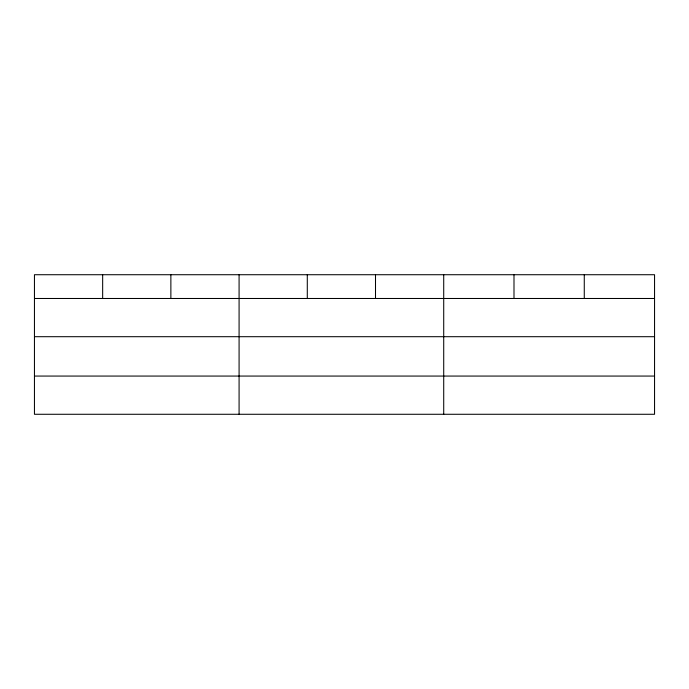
<?xml version="1.0" encoding="UTF-8"?>
<svg xmlns="http://www.w3.org/2000/svg" width="689" height="689" viewBox="0 0 689 689"><rect width="100%" height="100%" fill="white"/><g stroke="black" fill="none" stroke-linecap="round" stroke-linejoin="round"><path stroke-width="1.03" d="M654.55 336.697L654.55 274.722L34.45 274.722L34.45 414.278L654.55 414.278L654.55 336.697L34.45 336.697M34.45 298.483L654.55 298.483M34.45 376.065L654.55 376.065M584.272 274.722L584.272 298.483M513.994 274.722L513.994 298.483M443.716 274.722L443.716 414.278M375.505 274.722L375.505 298.483M307.294 274.722L307.294 298.483M239.083 274.722L239.083 414.278M170.872 274.722L170.872 298.483M102.661 274.722L102.661 298.483"/></g></svg>
